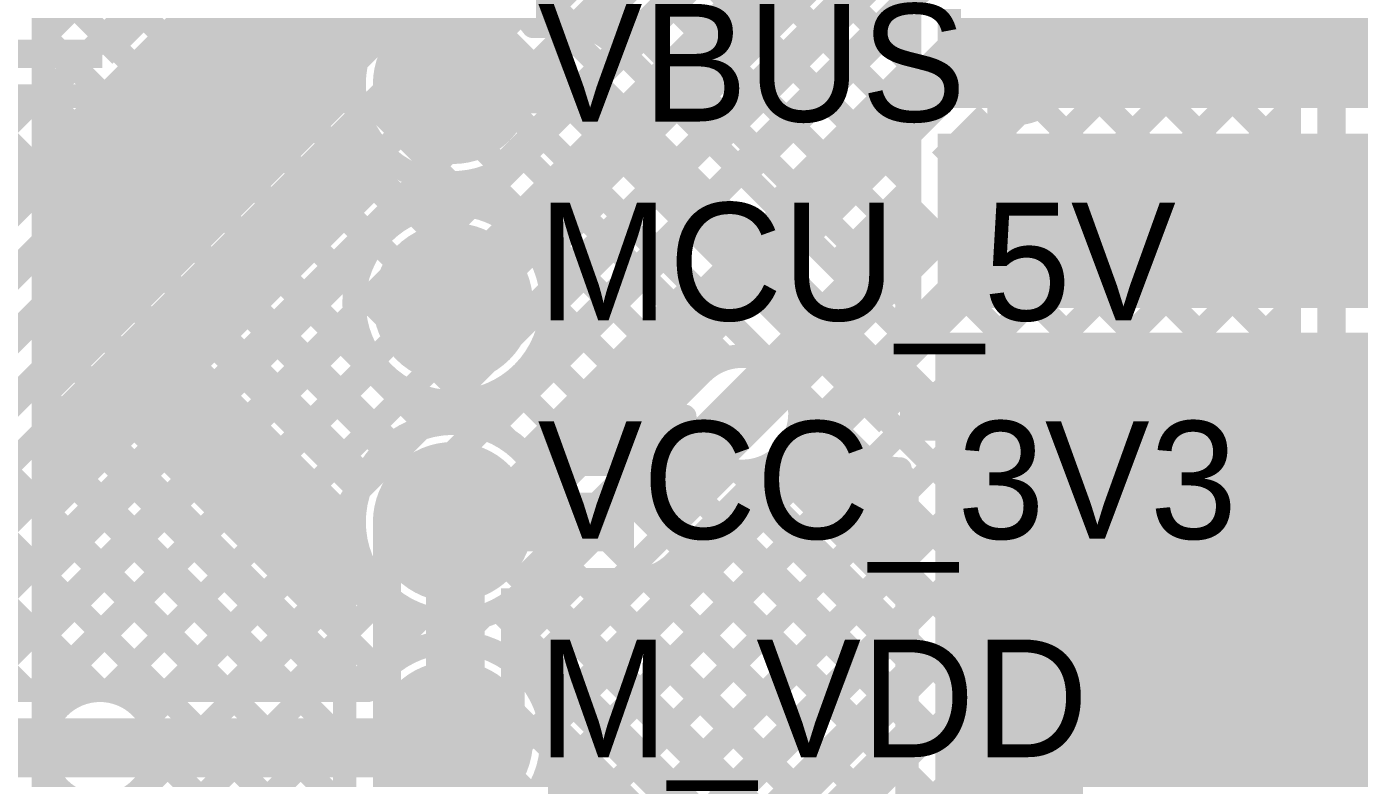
# Model space of a CAD drawing. Header units: millimetres. Extents: x 0.79 to 4.38, y 0.99 to 3.94.
# Drawn here: x 1.609 to 2.175, y 1.352 to 1.672 of the extents above; entities that cross this region are included whole.
import ezdxf

# ---------------------------------------------------------------- set-up
doc = ezdxf.new("R2010")
doc.units = ezdxf.units.MM
doc.header["$MEASUREMENT"] = 0
for name, color, linetype in [('BottomLayer', 5, 'Continuous'), ('MultiLayer', 9, 'Continuous'), ('TopLayer', 1, 'Continuous'), ('TopOverlay', 2, 'Continuous'), ('TopPaste', 8, 'Continuous'), ('TopSolder', 216, 'Continuous'), ('ViaHoleLayer', 16, 'Continuous')]:
    doc.layers.add(name, color=color, linetype=linetype)

# ---------------------------------------------------------------- blocks, each defined once
blk = doc.blocks.new('S______170')
at = {"layer": 'TopLayer', "const_width": 0.03}
blk.add_lwpolyline([(-0.015, 0, 1), (0.015, 0, 1)], format="xyb", close=True, dxfattribs=at)
at = {"layer": 'TopPaste', "const_width": 0.03}
blk.add_lwpolyline([(-0.015, 0, 1), (0.015, 0, 1)], format="xyb", close=True, dxfattribs=at)
at = {"layer": 'TopSolder', "const_width": 0.034}
blk.add_lwpolyline([(-0.017, 0, 1), (0.017, 0, 1)], format="xyb", close=True, dxfattribs=at)
blk = doc.blocks.new('S______171')
at = {"layer": 'TopLayer', "const_width": 0.03}
blk.add_lwpolyline([(-0.015, 0, 1), (0.015, 0, 1)], format="xyb", close=True, dxfattribs=at)
at = {"layer": 'TopPaste', "const_width": 0.03}
blk.add_lwpolyline([(-0.015, 0, 1), (0.015, 0, 1)], format="xyb", close=True, dxfattribs=at)
at = {"layer": 'TopSolder', "const_width": 0.034}
blk.add_lwpolyline([(-0.017, 0, 1), (0.017, 0, 1)], format="xyb", close=True, dxfattribs=at)
blk = doc.blocks.new('S______172')
at = {"layer": 'TopLayer', "const_width": 0.03}
blk.add_lwpolyline([(-0.015, 0, 1), (0.015, 0, 1)], format="xyb", close=True, dxfattribs=at)
at = {"layer": 'TopPaste', "const_width": 0.03}
blk.add_lwpolyline([(-0.015, 0, 1), (0.015, 0, 1)], format="xyb", close=True, dxfattribs=at)
at = {"layer": 'TopSolder', "const_width": 0.034}
blk.add_lwpolyline([(-0.017, 0, 1), (0.017, 0, 1)], format="xyb", close=True, dxfattribs=at)
blk = doc.blocks.new('S______173')
at = {"layer": 'TopLayer', "const_width": 0.03}
blk.add_lwpolyline([(-0.015, 0, 1), (0.015, 0, 1)], format="xyb", close=True, dxfattribs=at)
at = {"layer": 'TopPaste', "const_width": 0.03}
blk.add_lwpolyline([(-0.015, 0, 1), (0.015, 0, 1)], format="xyb", close=True, dxfattribs=at)
at = {"layer": 'TopSolder', "const_width": 0.034}
blk.add_lwpolyline([(-0.017, 0, 1), (0.017, 0, 1)], format="xyb", close=True, dxfattribs=at)

msp = doc.modelspace()

# ---------------------------------------------------------------- linework, layer by layer
at = {"layer": 'BottomLayer'}
for points, const_width in [([(1.641, 1.66), (2.193, 2.212)], 0.012), ([(1.57172, 1.56017), (2.20554, 2.194)], 0.01), ([(1.65375, 1.6473), (2.20046, 2.194)], 0.01), ([(1.57917, 1.54217), (2.2206, 2.1836)], 0.012), ([(1.4123, 1.34675), (2.23114, 2.1656)], 0.01), ([(1.59192, 1.52947), (2.22805, 2.1656)], 0.01), ([(1.425, 1.334), (2.245, 2.154)], 0.012), ([(1.49796, 1.3815), (2.25246, 2.136)], 0.01), ([(1.52292, 1.3815), (2.27742, 2.136)], 0.01), ([(1.55121, 1.3815), (2.30571, 2.136)], 0.01), ([(1.58749, 1.3895), (2.33399, 2.136)], 0.01), ([(1.762, 1.461), (2.223, 1.922)], 0.012), ([(2.14536, 1.20081), (2.14536, 1.79136)], 0.01), ([(2.16336, 1.17881), (2.16336, 1.79136)], 0.012), ([(2.05236, 1.65638), (2.14536, 1.74938)], 0.01), ([(2.07242, 1.74596), (2.14536, 1.67302)], 0.01), ([(1.77368, 1.57132), (1.93565, 1.7333)], 0.01), ([(2.05828, 1.73182), (2.14536, 1.64473)], 0.01), ([(1.791, 1.554), (1.953, 1.716)], 0.025), ([(2.03643, 1.61217), (2.14536, 1.7211)], 0.01), ([(2.04413, 1.71768), (2.14536, 1.61645)], 0.01), ([(1.826, 1.70954), (1.86894, 1.66659)], 0.01), ([(2.02999, 1.70353), (2.14536, 1.58817)], 0.01), ([(1.81185, 1.6954), (1.8548, 1.65245)], 0.01), ([(1.7493, 1.47375), (1.96704, 1.6915)], 0.01), ([(1.80832, 1.53668), (1.96315, 1.6915)], 0.01), ([(2.04949, 1.59695), (2.14536, 1.69281)], 0.01), ([(1.79771, 1.68126), (1.84066, 1.63831)], 0.01), ([(1.791, 1.443), (2.007, 1.659)], 0.025), ([(1.78357, 1.66711), (1.82652, 1.62417)], 0.01), ([(2.007, 1.659), (2.028, 1.659)], 0.025), ([(1.425, 1.66), (1.641, 1.66)], 0.012), ([(1.672, 1.66554), (1.67454, 1.663)], 0.01), ([(1.78558, 1.30475), (2.14536, 1.66453)], 0.01), ([(1.65786, 1.6514), (1.6604, 1.64886)], 0.01), ([(1.76943, 1.65297), (1.81238, 1.61002)], 0.01), ([(2.05185, 1.65339), (2.14536, 1.55988)], 0.01), ([(1.47379, 1.642), (1.641, 1.642)], 0.01), ([(1.53189, 1.56017), (1.61372, 1.642)], 0.01), ([(1.56017, 1.56017), (1.64203, 1.64203)], 0.01), ([(1.56017, 1.56017), (1.64203, 1.64203)], 0.01), ([(1.58241, 1.642), (1.61798, 1.60643)], 0.01), ([(1.61069, 1.642), (1.63212, 1.62057)], 0.01), ([(1.63898, 1.642), (1.64626, 1.63472)], 0.01), ([(1.75528, 1.63883), (1.79823, 1.59588)], 0.01), ([(1.80356, 1.29444), (2.14536, 1.63624)], 0.01), ([(1.99715, 1.6145), (2.01715, 1.6345)], 0.01), ([(2.01048, 1.6145), (2.03062, 1.63464)], 0.01), ([(2.01566, 1.63301), (2.03657, 1.6121)], 0.01), ([(2.01715, 1.6345), (2.028, 1.6345)], 0.01), ([(2.03956, 1.6374), (2.14536, 1.5316)], 0.01), ([(1.74114, 1.62469), (1.78409, 1.58174)], 0.01), ([(2.00152, 1.61887), (2.00589, 1.6145)], 0.01), ([(1.727, 1.61054), (1.77035, 1.56719)], 0.01), ([(1.99715, 1.6145), (2.026, 1.6145)], 0.01), ([(1.81376, 1.27636), (2.14536, 1.60796)], 0.01), ([(2.0481, 1.60057), (2.14536, 1.50331)], 0.01), ([(1.71286, 1.5964), (1.7924, 1.51686)], 0.01), ([(1.913, 1.507), (1.996, 1.59)], 0.025), ([(1.996, 1.59), (2.026, 1.59)], 0.025), ([(1.69872, 1.58226), (1.77826, 1.50272)], 0.01), ([(1.66269, 1.097), (2.14536, 1.57967)], 0.01), ([(2.04538, 1.57501), (2.14536, 1.47503)], 0.01), ([(1.68457, 1.56812), (1.76412, 1.48857)], 0.01), ([(1.81541, 1.36286), (2.01805, 1.5655)], 0.01), ([(1.93032, 1.48968), (2.00615, 1.5655)], 0.01), ([(2.00615, 1.5655), (2.026, 1.5655)], 0.01), ([(2.0266, 1.56551), (2.14536, 1.44674)], 0.01), ([(2.00223, 1.56159), (2.14536, 1.41846)], 0.01), ([(1.67043, 1.55398), (1.74998, 1.47443)], 0.01), ([(1.69097, 1.097), (2.14536, 1.55139)], 0.01), ([(1.98809, 1.54744), (2.14536, 1.39018)], 0.01), ([(1.61577, 1.3895), (1.76916, 1.54289)], 0.01), ([(1.65629, 1.53983), (1.744, 1.45212)], 0.01), ([(1.64377, 1.38921), (1.78484, 1.53029)], 0.01), ([(1.80419, 1.53335), (1.80654, 1.531)], 0.01), ([(1.97395, 1.5333), (2.14536, 1.36189)], 0.01), ([(1.64215, 1.52569), (1.744, 1.42384)], 0.01), ([(1.71925, 1.097), (2.14536, 1.5231)], 0.01), ([(1.95981, 1.51916), (2.14536, 1.33361)], 0.01), ([(1.62801, 1.51155), (1.744, 1.39556)], 0.01), ([(1.8155, 1.43285), (1.88853, 1.50588)], 0.01), ([(1.94567, 1.50502), (2.14536, 1.30532)], 0.01), ([(1.61386, 1.49741), (1.744, 1.36727)], 0.01), ([(1.74754, 1.097), (2.14536, 1.49482)], 0.01), ([(1.8155, 1.41952), (1.89141, 1.49543)], 0.01), ([(1.87424, 1.49159), (2.13325, 1.23258)], 0.01), ([(1.93152, 1.49088), (2.14536, 1.27704)], 0.01), ([(1.59972, 1.48327), (1.744, 1.33899)], 0.01), ([(1.8155, 1.39124), (1.90741, 1.48315)], 0.01), ([(1.91157, 1.48254), (2.14536, 1.24875)], 0.01), ([(1.8601, 1.47745), (2.10155, 1.236)], 0.01), ([(1.58558, 1.46912), (1.744, 1.3107)], 0.01), ([(1.762, 1.30287), (1.762, 1.461)], 0.012), ([(1.77582, 1.097), (2.14536, 1.46654)], 0.01), ([(1.84595, 1.46331), (2.07626, 1.233)], 0.01), ([(1.6608, 1.37795), (1.744, 1.46116)], 0.01), ([(1.744, 1.30287), (1.744, 1.461)], 0.01), ([(1.57144, 1.45498), (1.63692, 1.3895)], 0.01), ([(1.791, 1.365), (1.791, 1.443)], 0.025), ([(1.83181, 1.44916), (2.06166, 1.21932)], 0.01), ([(1.55729, 1.44084), (1.60863, 1.3895)], 0.01), ([(1.80411, 1.097), (2.14536, 1.43825)], 0.01), ([(1.81767, 1.43502), (2.05069, 1.202)], 0.01), ([(1.33713, 1.026), (1.744, 1.43287)], 0.01), ([(1.8155, 1.365), (1.8155, 1.43285)], 0.01), ([(1.8155, 1.40891), (2.02459, 1.19982)], 0.01), ([(1.83239, 1.097), (2.14536, 1.40997)], 0.01), ([(1.36541, 1.026), (1.744, 1.40459)], 0.01), ([(1.573, 1.3895), (1.64, 1.3895)], 0.01), ([(1.8155, 1.38062), (2.01286, 1.18326)], 0.01), ([(1.86068, 1.097), (2.14536, 1.38168)], 0.01), ([(1.3937, 1.026), (1.744, 1.3763)], 0.01), ([(1.573, 1.365), (1.64, 1.365)], 0.025), ([(1.66433, 1.36209), (1.92942, 1.097)], 0.01), ([(1.8132, 1.35464), (2.07084, 1.097)], 0.01), ([(1.88896, 1.097), (2.14536, 1.3534)], 0.01), ([(1.42198, 1.026), (1.744, 1.34802)], 0.01)]:
    msp.add_lwpolyline(points, dxfattribs=dict(at, const_width=const_width))
at = {"layer": 'BottomLayer', "const_width": 0.01}
for points in [[(2.028, 1.6835, -0.414214), (2.0525, 1.659)], [(2.0525, 1.659, -0.414214), (2.028, 1.6345)], [(1.65375, 1.6473, -0.199396), (1.641, 1.642)], [(1.65373, 1.64727, -0.198912), (1.641, 1.642)], [(2.026, 1.6145, -0.414214), (2.0505, 1.59)], [(2.0505, 1.59, -0.414214), (2.026, 1.5655)], [(1.80832, 1.53668, -1), (1.77368, 1.57132)], [(1.93032, 1.48968, -0.651731), (1.88853, 1.50588)], [(1.744, 1.461, -0.199396), (1.7493, 1.47375)], [(1.744, 1.461, -0.198912), (1.74927, 1.47373)], [(1.64, 1.3895, -0.414214), (1.6645, 1.365)], [(1.6645, 1.365, -0.414214), (1.64, 1.3405)], [(1.8155, 1.365, -0.558184), (1.78, 1.34311)]]:
    msp.add_lwpolyline(points, format="xyb", dxfattribs=at)
at = {"layer": 'BottomLayer'}
for points, const_width in [([(2.02209, 1.659, 1), (2.03391, 1.659, 1)], 0.01181), ([(2.05, 1.659, 1), (2.055, 1.659, 1)], 0.005), ([(2.05, 1.659, 1), (2.055, 1.659, 1)], 0.005), ([(1.65123, 1.64727, 1), (1.65623, 1.64727, 1)], 0.005), ([(1.65125, 1.6473, 1), (1.65625, 1.6473, 1)], 0.005), ([(1.6385, 1.642, 1), (1.6435, 1.642, 1)], 0.005), ([(1.6385, 1.642, 1), (1.6435, 1.642, 1)], 0.005), ([(2.0255, 1.6345, 1), (2.0305, 1.6345, 1)], 0.005), ([(2.0235, 1.6145, 1), (2.0285, 1.6145, 1)], 0.005), ([(2.02009, 1.59, 1), (2.03191, 1.59, 1)], 0.01181), ([(2.048, 1.59, 1), (2.053, 1.59, 1)], 0.005), ([(2.048, 1.59, 1), (2.053, 1.59, 1)], 0.005), ([(1.77118, 1.57132, 1), (1.77618, 1.57132, 1)], 0.005), ([(2.0235, 1.5655, 1), (2.0285, 1.5655, 1)], 0.005), ([(1.78509, 1.554, 1), (1.79691, 1.554, 1)], 0.01181), ([(1.80582, 1.53668, 1), (1.81082, 1.53668, 1)], 0.005), ([(1.90709, 1.507, 1), (1.91891, 1.507, 1)], 0.01181), ([(1.88603, 1.50588, 1), (1.89103, 1.50588, 1)], 0.005), ([(1.92782, 1.48968, 1), (1.93282, 1.48968, 1)], 0.005), ([(1.74677, 1.47373, 1), (1.75177, 1.47373, 1)], 0.005), ([(1.7468, 1.47375, 1), (1.7518, 1.47375, 1)], 0.005), ([(1.7415, 1.461, 1), (1.7465, 1.461, 1)], 0.005), ([(1.7415, 1.461, 1), (1.7465, 1.461, 1)], 0.005), ([(1.6375, 1.3895, 1), (1.6425, 1.3895, 1)], 0.005), ([(1.63409, 1.365, 1), (1.64591, 1.365, 1)], 0.01181), ([(1.78509, 1.365, 1), (1.79691, 1.365, 1)], 0.01181), ([(1.662, 1.365, 1), (1.667, 1.365, 1)], 0.005), ([(1.662, 1.365, 1), (1.667, 1.365, 1)], 0.005), ([(1.813, 1.365, 1), (1.818, 1.365, 1)], 0.005)]:
    msp.add_lwpolyline(points, format="xyb", close=True, dxfattribs=dict(at, const_width=const_width))
at = {"layer": 'MultiLayer', "const_width": 0.01181}
for points in [[(2.02209, 1.659, 1), (2.03391, 1.659, 1)], [(2.02009, 1.59, 1), (2.03191, 1.59, 1)], [(1.78509, 1.554, 1), (1.79691, 1.554, 1)], [(1.90709, 1.507, 1), (1.91891, 1.507, 1)], [(1.63409, 1.365, 1), (1.64591, 1.365, 1)], [(1.78509, 1.365, 1), (1.79691, 1.365, 1)]]:
    msp.add_lwpolyline(points, format="xyb", close=True, dxfattribs=at)
at = {"layer": 'TopLayer'}
for points, const_width in [([(1.82437, 1.67164), (2.24514, 2.0924)], 0.01), ([(1.84858, 1.67039), (2.25787, 2.07968)], 0.01), ([(1.86315, 1.6595), (2.2706, 2.06695)], 0.01), ([(1.616, 2.02418), (1.984, 1.65618)], 0.01), ([(1.616, 1.99873), (1.984, 1.63073)], 0.01), ([(1.616, 1.97327), (1.984, 1.60527)], 0.01), ([(1.83171, 1.7321), (1.984, 1.57982)], 0.01), ([(1.87588, 1.64677), (1.94763, 1.71853)], 0.01), ([(1.616, 1.616), (1.7125, 1.7125)], 0.01), ([(1.616, 1.59054), (1.73796, 1.7125)], 0.01), ([(1.616, 1.616), (1.7125, 1.7125)], 0.01), ([(1.616, 1.64146), (1.68704, 1.7125)], 0.01), ([(1.616, 1.66691), (1.66159, 1.7125)], 0.01), ([(1.616, 1.36992), (1.616, 1.7125)], 0.01), ([(1.62221, 1.7125), (1.75599, 1.57872)], 0.01), ([(1.64767, 1.7125), (1.76946, 1.59071)], 0.01), ([(1.67312, 1.7125), (1.74946, 1.63617)], 0.01), ([(1.69858, 1.7125), (1.75028, 1.6608)], 0.01), ([(1.82483, 1.71353), (1.984, 1.55436)], 0.01), ([(1.616, 1.56509), (1.75928, 1.70836)], 0.01), ([(1.8118, 1.7011), (1.84127, 1.67163)], 0.01), ([(1.616, 1.53963), (1.77438, 1.69801)], 0.01), ([(1.8886, 1.63405), (1.95397, 1.69941)], 0.01), ([(1.616, 1.69326), (1.74853, 1.56073)], 0.01), ([(1.90133, 1.62132), (1.97152, 1.6915)], 0.01), ([(1.984, 1.638), (1.984, 1.691)], 0.01), ([(1.91406, 1.60859), (1.984, 1.67853)], 0.01), ([(1.82411, 1.67164), (1.84086, 1.67164)], 0.01), ([(1.616, 1.6678), (1.78164, 1.50216)], 0.01), ([(1.85821, 1.66444), (1.983, 1.53965)], 0.01), ([(1.79, 1.64714), (1.84086, 1.64714)], 0.025), ([(1.84086, 1.64714), (1.98, 1.508)], 0.025), ([(1.92679, 1.59586), (1.984, 1.65307)], 0.01), ([(1.616, 1.51418), (1.74801, 1.64619)], 0.01), ([(1.616, 1.64235), (1.7642, 1.49415)], 0.01), ([(1.984, 1.625), (1.984, 1.638)], 0.01), ([(1.984, 1.625), (1.984, 1.638)], 0.01), ([(1.616, 1.48872), (1.75355, 1.62627)], 0.01), ([(1.93951, 1.58313), (1.984, 1.62762)], 0.01), ([(1.79879, 1.59514), (1.82628, 1.62264)], 0.01), ([(1.82411, 1.62264), (1.83072, 1.62264)], 0.01), ([(1.83072, 1.62264), (1.92498, 1.52837)], 0.01), ([(1.984, 1.5534), (1.984, 1.625)], 0.01), ([(1.616, 1.61689), (1.75266, 1.48023)], 0.01), ([(1.8194, 1.61714), (1.90604, 1.53049)], 0.01), ([(1.616, 1.46327), (1.76565, 1.61292)], 0.01), ([(1.81609, 1.58699), (1.84123, 1.61212)], 0.01), ([(1.7681, 1.58991), (1.78379, 1.6056)], 0.01), ([(1.77903, 1.60659), (1.78956, 1.59607)], 0.01), ([(1.80366, 1.60742), (1.89122, 1.51986)], 0.01), ([(1.82751, 1.57296), (1.85395, 1.5994)], 0.01), ([(1.95224, 1.57041), (1.984, 1.60216)], 0.01), ([(1.616, 1.59143), (1.74803, 1.4594)], 0.01), ([(1.83195, 1.55193), (1.86668, 1.58667)], 0.01), ([(1.616, 1.43781), (1.75416, 1.57597)], 0.01), ([(1.96497, 1.55768), (1.984, 1.57671)], 0.01), ([(1.80551, 1.50004), (1.87941, 1.57394)], 0.01), ([(1.616, 1.56598), (1.77486, 1.40711)], 0.01), ([(1.82065, 1.48972), (1.89214, 1.56121)], 0.01), ([(1.832, 1.55363), (1.87849, 1.50714)], 0.01), ([(1.983, 1.53965), (1.983, 1.5534)], 0.01), ([(1.84188, 1.4855), (1.90487, 1.54849)], 0.01), ([(1.9777, 1.54495), (1.983, 1.55025)], 0.01), ([(1.616, 1.41235), (1.74893, 1.54528)], 0.01), ([(1.616, 1.54052), (1.7596, 1.39692)], 0.01), ([(1.91333, 1.5315), (1.91759, 1.53576)], 0.01), ([(1.82664, 1.53353), (1.86576, 1.49441)], 0.01), ([(1.616, 1.3869), (1.75708, 1.52798)], 0.01), ([(1.85685, 1.4855), (1.89568, 1.52432)], 0.01), ([(1.81465, 1.52006), (1.84921, 1.4855)], 0.01), ([(1.93437, 1.51898), (1.96265, 1.4907)], 0.01), ([(1.616, 1.51507), (1.74157, 1.3895)], 0.01), ([(1.64406, 1.3895), (1.77111, 1.51656)], 0.01), ([(1.867, 1.461), (1.913, 1.507)], 0.025), ([(1.98, 1.508), (2.019, 1.508)], 0.025), ([(1.78231, 1.50229), (1.79214, 1.51212)], 0.01), ([(1.79666, 1.5126), (1.81333, 1.49593)], 0.01), ([(1.93739, 1.50464), (1.94305, 1.5103)], 0.01), ([(1.83164, 1.37343), (1.95578, 1.49757)], 0.01), ([(1.93649, 1.50004), (1.983, 1.45354)], 0.01), ([(1.616, 1.48961), (1.71611, 1.3895)], 0.01), ([(1.79945, 1.31579), (1.96952, 1.48586)], 0.01), ([(1.82411, 1.4855), (1.85685, 1.4855)], 0.01), ([(1.88435, 1.4437), (1.93032, 1.48968)], 0.01), ([(1.92586, 1.48522), (1.983, 1.42808)], 0.01), ([(1.97844, 1.48355), (1.983, 1.47899)], 0.01), ([(1.983, 1.443), (1.983, 1.4835)], 0.01), ([(1.81654, 1.30742), (1.983, 1.47388)], 0.01), ([(1.66951, 1.3895), (1.74871, 1.4687)], 0.01), ([(1.79, 1.461), (1.867, 1.461)], 0.025), ([(1.91314, 1.47249), (1.983, 1.40263)], 0.01), ([(1.616, 1.46416), (1.69066, 1.3895)], 0.01), ([(1.90041, 1.45976), (1.983, 1.37717)], 0.01), ([(1.69497, 1.3895), (1.75097, 1.4455)], 0.01), ([(1.82778, 1.29321), (1.983, 1.44843)], 0.01), ([(1.88768, 1.44703), (1.983, 1.35171)], 0.01), ([(1.983, 1.381), (1.983, 1.443)], 0.01), ([(1.983, 1.381), (1.983, 1.443)], 0.01), ([(1.616, 1.4387), (1.6652, 1.3895)], 0.01), ([(1.81138, 1.40409), (1.8438, 1.4365)], 0.01), ([(1.82314, 1.4352), (1.983, 1.27535)], 0.01), ([(1.82411, 1.4365), (1.867, 1.4365)], 0.01), ([(1.82456, 1.39181), (1.86937, 1.43662)], 0.01), ([(1.8473, 1.4365), (1.983, 1.3008)], 0.01), ([(1.8722, 1.43706), (1.983, 1.32626)], 0.01), ([(1.72043, 1.3895), (1.76128, 1.43036)], 0.01), ([(1.80923, 1.42366), (1.983, 1.24989)], 0.01), ([(1.83189, 1.27186), (1.983, 1.42297)], 0.01), ([(1.74588, 1.3895), (1.77734, 1.42096)], 0.01), ([(1.7884, 1.41903), (1.79833, 1.4091)], 0.01), ([(1.79174, 1.4099), (1.80286, 1.42102)], 0.01), ([(1.616, 1.41324), (1.63975, 1.3895)], 0.01), ([(1.616, 1.03052), (1.983, 1.39752)], 0.01), ([(1.64, 1.3895), (1.75396, 1.3895)], 0.01), ([(1.616, 1.38779), (1.62208, 1.38171)], 0.01), ([(1.983, 1.19), (1.983, 1.381)], 0.01), ([(1.64, 1.365), (1.791, 1.365)], 0.025), ([(1.64094, 1.03), (1.983, 1.37206)], 0.01), ([(1.83117, 1.37627), (1.983, 1.22443)], 0.01), ([(1.616, 1.03), (1.616, 1.36008)], 0.01), ([(1.82918, 1.3528), (1.983, 1.19898)], 0.01)]:
    msp.add_lwpolyline(points, dxfattribs=dict(at, const_width=const_width))
at = {"layer": 'TopLayer', "const_width": 0.01}
for points in [[(1.82411, 1.62264, -3.106685), (1.82411, 1.67164)], [(1.84086, 1.67164, -0.198912), (1.85819, 1.66446)], [(1.84086, 1.67164, -0.199267), (1.85821, 1.66444)], [(1.89568, 1.52432, -0.33594), (1.92498, 1.52837)], [(1.93437, 1.51898, -0.128444), (1.9375, 1.507)], [(1.82411, 1.4365, -3.106685), (1.82411, 1.4855)], [(1.9375, 1.507, -0.198912), (1.93032, 1.48968)], [(1.98, 1.4835, -0.199267), (1.96265, 1.4907)], [(1.98, 1.4835, -0.198912), (1.96268, 1.49068)], [(1.88435, 1.4437, -0.199267), (1.867, 1.4365)], [(1.88433, 1.44368, -0.198912), (1.867, 1.4365)], [(1.75396, 1.3895, -0.761165), (1.832, 1.36794)], [(1.616, 1.36992, -0.356107), (1.64, 1.3895)], [(1.832, 1.36794, -0.6951), (1.7582, 1.3405)], [(1.64, 1.3405, -0.356107), (1.616, 1.36008)]]:
    msp.add_lwpolyline(points, format="xyb", dxfattribs=at)
at = {"layer": 'TopLayer'}
for points, const_width in [([(1.82161, 1.67164, 1), (1.82661, 1.67164, 1)], 0.005), ([(1.83836, 1.67164, 1), (1.84336, 1.67164, 1)], 0.005), ([(1.83836, 1.67164, 1), (1.84336, 1.67164, 1)], 0.005), ([(2.02209, 1.659, 1), (2.03391, 1.659, 1)], 0.01181), ([(1.85569, 1.66446, 1), (1.86069, 1.66446, 1)], 0.005), ([(1.85571, 1.66444, 1), (1.86071, 1.66444, 1)], 0.005), ([(1.82161, 1.62264, 1), (1.82661, 1.62264, 1)], 0.005), ([(1.832, 1.55407, 1), (1.748, 1.55407, 1)], 0.01), ([(2.02009, 1.59, 1), (2.03191, 1.59, 1)], 0.01181), ([(1.78509, 1.554, 1), (1.79691, 1.554, 1)], 0.01181), ([(1.7455, 1.55407, 1), (1.7505, 1.55407, 1)], 0.005), ([(1.8295, 1.55407, 1), (1.8345, 1.55407, 1)], 0.005), ([(1.89318, 1.52432, 1), (1.89818, 1.52432, 1)], 0.005), ([(1.92248, 1.52837, 1), (1.92748, 1.52837, 1)], 0.005), ([(1.93187, 1.51898, 1), (1.93687, 1.51898, 1)], 0.005), ([(1.90709, 1.507, 1), (1.91891, 1.507, 1)], 0.01181), ([(1.935, 1.507, 1), (1.94, 1.507, 1)], 0.005), ([(1.935, 1.507, 1), (1.94, 1.507, 1)], 0.005), ([(1.96015, 1.4907, 1), (1.96515, 1.4907, 1)], 0.005), ([(1.96018, 1.49068, 1), (1.96518, 1.49068, 1)], 0.005), ([(1.82161, 1.4855, 1), (1.82661, 1.4855, 1)], 0.005), ([(1.92782, 1.48968, 1), (1.93282, 1.48968, 1)], 0.005), ([(1.9775, 1.4835, 1), (1.9825, 1.4835, 1)], 0.005), ([(1.9775, 1.4835, 1), (1.9825, 1.4835, 1)], 0.005), ([(1.88183, 1.44368, 1), (1.88683, 1.44368, 1)], 0.005), ([(1.88185, 1.4437, 1), (1.88685, 1.4437, 1)], 0.005), ([(1.82161, 1.4365, 1), (1.82661, 1.4365, 1)], 0.005), ([(1.8645, 1.4365, 1), (1.8695, 1.4365, 1)], 0.005), ([(1.8645, 1.4365, 1), (1.8695, 1.4365, 1)], 0.005), ([(1.6375, 1.3895, 1), (1.6425, 1.3895, 1)], 0.005), ([(1.75146, 1.3895, 1), (1.75646, 1.3895, 1)], 0.005), ([(1.63409, 1.365, 1), (1.64591, 1.365, 1)], 0.01181), ([(1.78509, 1.365, 1), (1.79691, 1.365, 1)], 0.01181), ([(1.6135, 1.36992, 1), (1.6185, 1.36992, 1)], 0.005), ([(1.8295, 1.36794, 1), (1.8345, 1.36794, 1)], 0.005), ([(1.8295, 1.36794, 1), (1.8345, 1.36794, 1)], 0.005), ([(1.6135, 1.36008, 1), (1.6185, 1.36008, 1)], 0.005)]:
    msp.add_lwpolyline(points, format="xyb", close=True, dxfattribs=dict(at, const_width=const_width))
for points in [[(1.996, 1.637), (2.709, 1.637), (1.996, 1.679), (2.709, 1.679)], [(2.798, 1.552), (2.798, 1.626), (1.996, 1.552), (1.996, 1.626)], [(1.995, 1.393), (2.53723, 1.393), (1.995, 1.5414), (2.53723, 1.5414)], [(1.995, 1.202), (2.13947, 1.202), (1.995, 1.431), (2.13947, 1.431)], [(2.127, 1.282), (2.187, 1.282), (2.127, 1.4), (2.187, 1.4)]]:
    msp.add_solid(points, dxfattribs=at)
at = {"layer": 'ViaHoleLayer', "const_width": 0.00591}
for points in [[(2.02505, 1.659, 1), (2.03095, 1.659, 1)], [(2.02305, 1.59, 1), (2.02895, 1.59, 1)], [(1.78805, 1.554, 1), (1.79395, 1.554, 1)], [(1.91005, 1.507, 1), (1.91595, 1.507, 1)], [(1.63705, 1.365, 1), (1.64295, 1.365, 1)], [(1.78805, 1.365, 1), (1.79395, 1.365, 1)]]:
    msp.add_lwpolyline(points, format="xyb", close=True, dxfattribs=at)

# ---------------------------------------------------------------- block references
at = {"rotation": 90}
for name, p in [('S______172', (1.79, 1.64714)), ('S______170', (1.79, 1.55407)), ('S______171', (1.79, 1.461))]:
    msp.add_blockref(name, p, dxfattribs=at)
msp.add_blockref('S______173', (1.79, 1.36794))

# ---------------------------------------------------------------- texts
at = {"layer": 'TopOverlay'}
for s, p in [('VBUS', (1.826, 1.6312)), ('MCU_5V', (1.826, 1.54665)), ('VCC_3V3', (1.826, 1.45385)), ('M_VDD', (1.826, 1.36105))]:
    msp.add_text(s, height=0.05, rotation=360, dxfattribs=at).set_placement(p)

doc.saveas('drawing.dxf')
